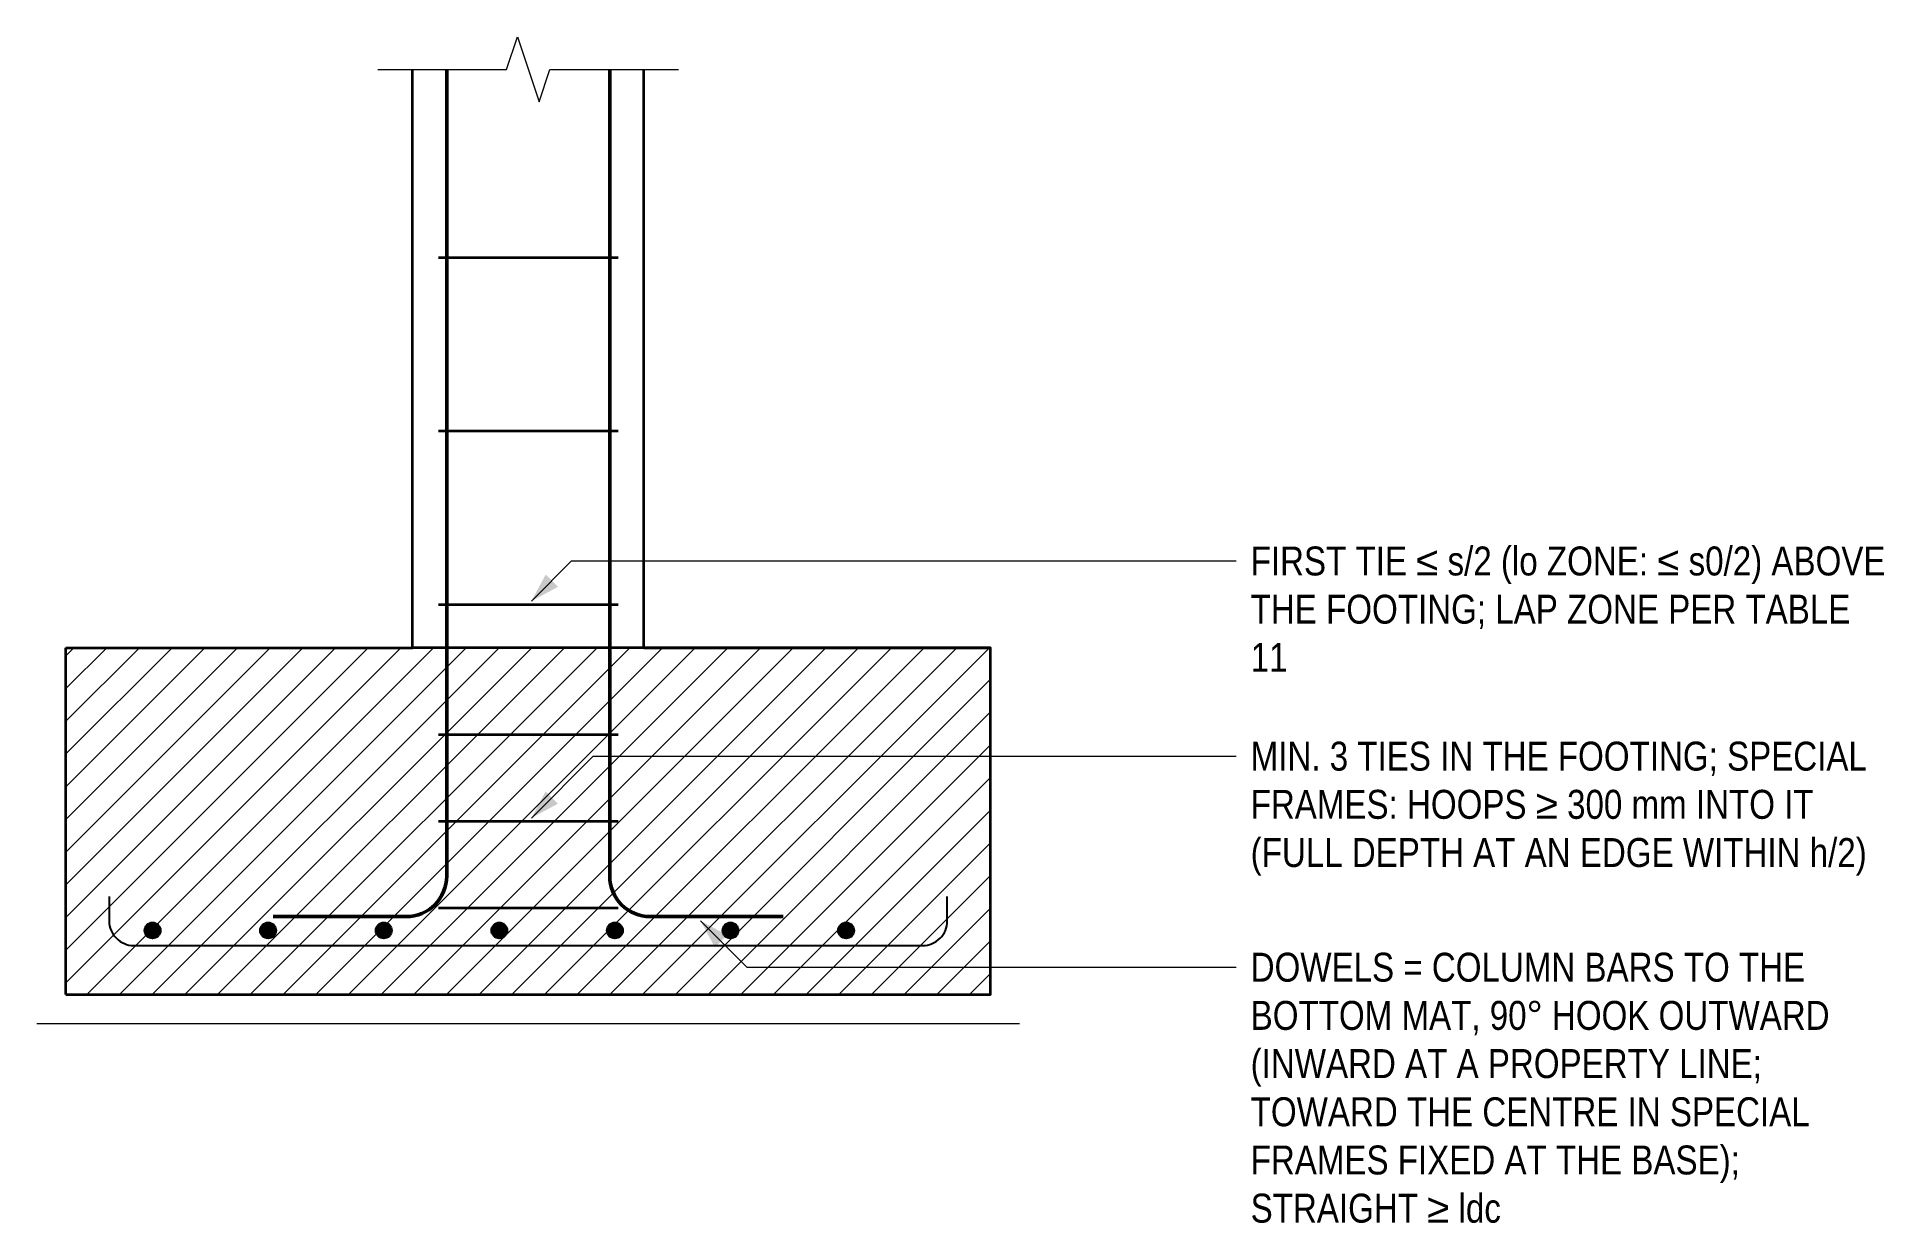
# Model space of a CAD drawing. Header units: millimetres. Extents: x 17950 to 21146, y -20995 to -18944.
import ezdxf

# ---------------------------------------------------------------- set-up
doc = ezdxf.new("R2010")
doc.units = ezdxf.units.MM
doc.header["$LTSCALE"] = 3.75
for name, color, linetype, lineweight in [('S-ANNO', 3, 'Continuous', 18), ('S-BREAK', 8, 'Continuous', 18), ('S-CONC', 4, 'Continuous', 35), ('S-HATCH', 9, 'Continuous', 13), ('S-LEAN', 7, 'Continuous', 18), ('S-REBR', 1, 'Continuous', 50), ('S-REBR-NF', 252, 'Continuous', 25), ('S-REBR-SEC', 30, 'Continuous', 35), ('S-TEXT', 7, 'Continuous', 18)]:
    doc.layers.add(name, color=color, linetype=linetype, lineweight=lineweight)
doc.styles.add('AN', font='ARIALN_0.TTF')

msp = doc.modelspace()

# ---------------------------------------------------------------- hatches: boundary and pattern name
at = {"layer": 'S-HATCH'}
h = msp.add_hatch(dxfattribs=at)
h.set_pattern_fill('ANSI31', color=256, scale=12.59843)
h.paths.add_polyline_path([(18000, -20600), (19600, -20600), (19600, -20000), (18000, -20000)])
at = {"layer": 'S-REBR-NF'}
h = msp.add_hatch(color=256, dxfattribs=at)
h.dxf.hatch_style = 1
edge = h.paths.add_edge_path()
edge.add_arc((18150, -20489), 13.8, 0, 360)
h = msp.add_hatch(color=256, dxfattribs=at)
h.dxf.hatch_style = 1
edge = h.paths.add_edge_path()
edge.add_arc((18350, -20489), 13.8, 0, 360)
h = msp.add_hatch(color=256, dxfattribs=at)
h.dxf.hatch_style = 1
edge = h.paths.add_edge_path()
edge.add_arc((18550, -20489), 13.8, 0, 360)
h = msp.add_hatch(color=256, dxfattribs=at)
h.dxf.hatch_style = 1
edge = h.paths.add_edge_path()
edge.add_arc((18750, -20489), 13.8, 0, 360)
h = msp.add_hatch(color=256, dxfattribs=at)
h.dxf.hatch_style = 1
edge = h.paths.add_edge_path()
edge.add_arc((18950, -20489), 13.8, 0, 360)
h = msp.add_hatch(color=256, dxfattribs=at)
h.dxf.hatch_style = 1
edge = h.paths.add_edge_path()
edge.add_arc((19150, -20489), 13.8, 0, 360)
h = msp.add_hatch(color=256, dxfattribs=at)
h.dxf.hatch_style = 1
edge = h.paths.add_edge_path()
edge.add_arc((19350, -20489), 13.8, 0, 360)

# ---------------------------------------------------------------- linework, layer by layer
at = {"layer": 'S-ANNO', "flags": 128}
for points in [[(18805.5, -19919.5), (18875, -19850), (19950, -19850), (20025, -19850)], [(18805.5, -20294.5), (18912.5, -20187.5), (19950, -20187.5), (20025, -20187.5)], [(19098.2, -20472.2), (19178.5, -20552.5), (19950, -20552.5), (20025, -20552.5)]]:
    msp.add_lwpolyline(points, dxfattribs=at)
at = {"layer": 'S-ANNO'}
for points in [[(18805.5, -19919.5), (18851.4, -19894.8), (18830.2, -19873.6)], [(18805.5, -20294.5), (18851.4, -20269.8), (18830.2, -20248.6)], [(19098.2, -20472.2), (19123, -20518.2), (19144.2, -20497)]]:
    msp.add_solid(points, dxfattribs=at)
at = {"layer": 'S-BREAK', "flags": 128}
msp.add_lwpolyline([(18540, -19000), (18762.5, -19000), (18781.2, -18943.8), (18818.8, -19056.2), (18837.5, -19000), (19060, -19000)], dxfattribs=at)
at = {"layer": 'S-CONC'}
for p, q in [((18600, -20000), (18600, -19000)), ((19000, -20000), (19000, -19000)), ((18000, -20000), (18600, -20000)), ((18000, -20600), (18000, -20000)), ((19000, -20000), (19600, -20000))]:
    msp.add_line(p, q, dxfattribs=at)
at = {"layer": 'S-CONC', "flags": 128}
msp.add_lwpolyline([(18000, -20600), (19600, -20600), (19600, -20000), (18600, -20000)], dxfattribs=at)
at = {"layer": 'S-LEAN', "flags": 128}
msp.add_lwpolyline([(17950, -20650), (19650, -20650)], dxfattribs=at)
at = {"layer": 'S-REBR', "flags": 128}
for points in [[(18659, -19000), (18659, -20395, -0.414214), (18589, -20465), (18359, -20465)], [(18941, -19000), (18941, -20395, 0.414214), (19011, -20465), (19241, -20465)]]:
    msp.add_lwpolyline(points, format="xyb", dxfattribs=at)
at = {"layer": 'S-REBR-NF', "flags": 128}
msp.add_lwpolyline([(18075, -20430), (18075, -20472.5, 0.414214), (18117.5, -20515), (19482.5, -20515, 0.414214), (19525, -20472.5), (19525, -20430)], format="xyb", dxfattribs=at)
at = {"layer": 'S-REBR-NF'}
for centre in [(18150, -20489), (18350, -20489), (18550, -20489), (18750, -20489), (18950, -20489), (19150, -20489), (19350, -20489)]:
    msp.add_circle(centre, 13.8, dxfattribs=at)
at = {"layer": 'S-REBR-SEC'}
for p, q in [((18644.5, -19325), (18955.5, -19325)), ((18644.5, -19625), (18955.5, -19625)), ((18644.5, -19925), (18955.5, -19925)), ((18644.5, -20150), (18955.5, -20150)), ((18644.5, -20300), (18955.5, -20300)), ((18644.5, -20450), (18955.5, -20450))]:
    msp.add_line(p, q, dxfattribs=at)

# ---------------------------------------------------------------- texts
at = {"layer": 'S-TEXT', "char_height": 50, "attachment_point": 1, "style": 'AN'}
for s, insert, width in [('FIRST TIE ≤ s/2 (lo ZONE: ≤ s0/2) ABOVE\\PTHE FOOTING; LAP ZONE PER TABLE\\P11', (20050, -19825), 1154.939), ('MIN. 3 TIES IN THE FOOTING; SPECIAL\\PFRAMES: HOOPS ≥ 300 mm INTO IT\\P(FULL DEPTH AT AN EDGE WITHIN h/2)', (20050, -20162.5), 1121.42), ('DOWELS = COLUMN BARS TO THE\\PBOTTOM MAT, 90° HOOK OUTWARD\\P(INWARD AT A PROPERTY LINE;\\PTOWARD THE CENTRE IN SPECIAL\\PFRAMES FIXED AT THE BASE);\\PSTRAIGHT ≥ ldc', (20050, -20527.5), 1054.344)]:
    msp.add_mtext(s, dxfattribs=dict(at, insert=insert, width=width))

doc.saveas('drawing.dxf')
